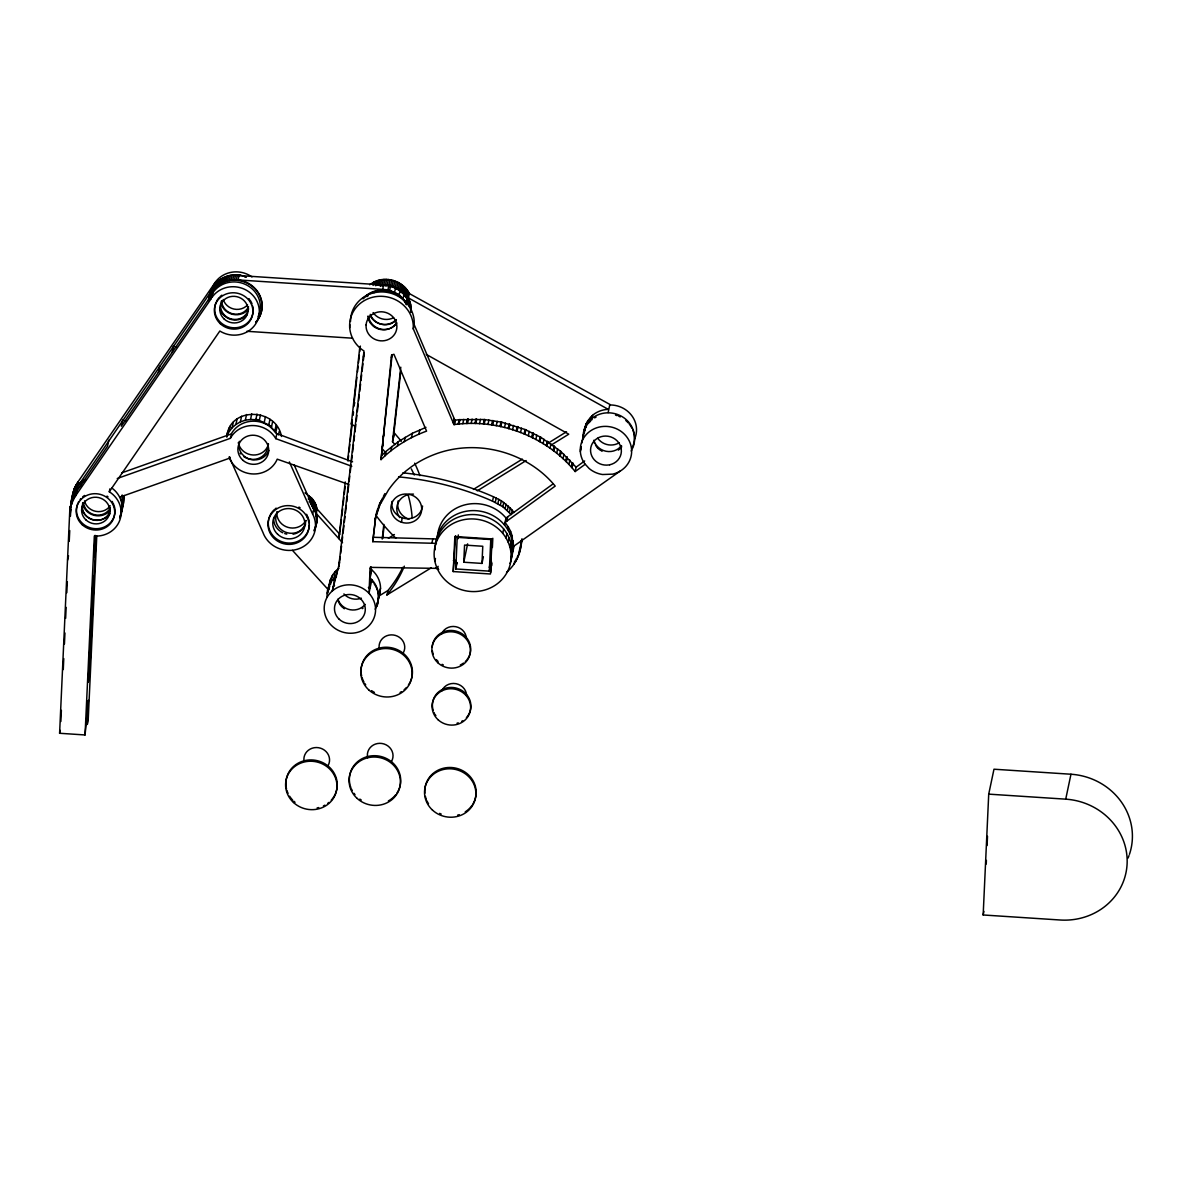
<?xml version="1.0" encoding="UTF-8"?>
<svg xmlns="http://www.w3.org/2000/svg" width="1192" height="1192" viewBox="0 0 1192 1192"><rect width="100%" height="100%" fill="white"/><g stroke="black" fill="none" stroke-linecap="round" stroke-linejoin="round"><path stroke-width="1.5" d="M506.555 572.279C515.868 564.576 521.5 552.596 521.157 540.483M329.23 588.908C328.634 580.906 332.479 572.89 338.99 568.256M375.197 609.261L377.328 605.014L380.531 588.073A25.762 24.153 11.9 0 0 372.813 570.834L370.265 568.703M305.048 492.847L311.529 498.003L310.412 503.248L315.433 511.547L316.759 520.949A25.762 24.153 11.9 0 1 315.448 527.117M342.551 542.762L316.491 513.752L316.938 520.07A25.762 24.153 11.9 0 1 315.046 527.713M583.201 438L583.439 434.588M584.244 432.934L586.196 423.711L592.99 414.935A25.762 24.153 11.9 0 1 608.233 409.348L408.439 297.94L410.614 304.243L410.748 312.125M511.144 557.364L511.1 558.601A38.636 36.237 11.9 0 1 486.187 589.593A38.636 36.237 11.9 0 1 445.376 580.251C438.418 573.486 434.171 564.01 434.112 554.28A38.636 36.237 11.9 0 1 459.099 520.919A38.636 36.237 11.9 0 1 501.638 532.034C507.822 538.918 511.442 548.067 511.144 557.364C513.931 546.845 509.535 535.595 502.562 527.654A38.636 36.237 11.9 0 0 460.023 516.538A38.636 36.237 11.9 0 0 435.035 549.914M512.068 552.984L512.024 554.22A38.636 36.237 11.9 0 1 510.042 563.473M435.944 543.597A38.636 36.237 11.9 0 1 462.034 512.232A38.636 36.237 11.9 0 1 503.397 523.72C509.878 530.917 513.469 540.587 512.843 550.287A38.636 36.237 11.9 0 1 510.876 559.54M349.703 327.785L349.837 324.656M96.776 536.042L88.193 720.087L87.284 724.453L88.387 700.3L85.049 734.957L59.6 733.274L69.792 510.176L71.982 499.165L75.767 492.222L74.753 497.034L70.164 507.032M60.867 721.473L61.373 710.328M63.265 669.591L63.772 658.61M64.442 643.963L64.949 632.982M65.634 618.35L66.141 607.369M66.812 592.722L67.318 581.741M370.906 566.707L369.58 588.58A25.762 24.153 11.9 0 0 368.388 587.433M453.228 571.564L454.852 536.519L492.058 538.948L490.448 573.993L453.228 571.564L455.597 535.834M455.761 568.957L457.207 537.354L490.776 539.544L489.316 571.147L455.761 568.957L457.043 562.833M458.16 538.665L458.324 534.94M463.762 562.237L464.552 545.072L482.775 546.264L481.985 563.414L463.762 562.237L467.622 543.865M491.804 538.993L490.612 565.023L489.316 571.147M491.715 562.237L490.761 572.533M492.385 547.486L492.817 538.263M988.719 794.14L1065.723 799.162A64.383 60.39 11.9 0 1 1127.111 863.768A64.383 60.39 11.9 0 1 1060.165 920.001L983.162 914.979L988.719 794.14L993.979 769.212L1070.967 774.234A64.383 60.39 11.9 0 1 1129.45 854.336M986.231 864.081L986.395 860.371M987.08 845.56L987.497 836.292M85.049 734.957L94.332 536.028A25.762 24.153 11.9 0 0 119.96 519.757A25.762 24.153 11.9 0 0 109.277 491.774L109.888 488.869M95.077 535.342L94.049 557.424L95.345 551.3M96.031 536.579L89.504 676.117L88.223 682.241L92.931 581.592L94.213 575.468M69.225 541.347L69.747 530.559M70.447 516.166L70.79 508.969L70.075 514.914M209.241 298.581C209.598 282.385 227.612 271.314 242.587 275.784M72.041 498.539L72.086 502.845M210.105 299.192L210.463 296.048M519.012 552.313L522.051 538.873L521.127 543.254M512.888 549.05L513.439 546.428L620.093 471.153L617.322 472.583A25.852 24.57 16.4 0 1 612.613 474.148L602.616 474.52A24.972 23.751 11.6 0 1 597.713 473.328A24.734 23.497 10.3 0 1 593.124 471.257A24.525 23.289 9 0 1 589.027 468.396L584.601 463.524A25.762 24.153 11.9 0 1 580.325 451.559L580.996 446.568M585.168 464.284L575.17 471.555C546.577 436.272 498.763 418.422 453.973 424.59L413.281 328.798A31.946 29.964 11.9 0 0 367.121 299.162A31.946 29.964 11.9 0 0 364.007 351.014L338.692 566.9L340.256 557.022M413.252 329.022L414.19 324.433A31.946 29.964 11.9 0 0 383.153 291.951A31.946 29.964 11.9 0 0 350.537 321.453M372.753 541.675L375.927 514.944L372.753 541.675L436.421 543.358M381.038 459.62L391.587 355.037L393.926 354.277L426.572 431.132C409.631 437.285 393.837 446.866 381.038 459.62L392.049 355.32M355.41 426.512A122.344 114.745 11.9 0 0 351.312 424.069L359.835 346.798M353.666 406.74L356.9 377.328M357.511 371.815L358.121 366.287M358.524 362.621L359.343 355.261M359.746 351.58L360.356 346.067M353.145 415.323L353.502 412.089M354.218 405.608L354.575 402.375L353.964 405.28M394.925 444.586L392.526 441.785L400.78 367.181M382.215 539.067L383.824 524.405M400.691 371.904L393.449 437.404L392.63 436.451M382.721 538.352L384.152 525.538M345.233 481.926L338.871 538.65L341.433 519.638M347.706 459.963L352.221 419.703L351.312 424.069M341.851 515.987L342.67 508.671M343.072 505.006L343.907 497.69M344.309 494.024L345.129 486.708M348.004 461.08L348.63 455.597M349.032 451.932L349.867 444.616M350.269 440.951L352.325 422.653M340.689 553.341L341.553 545.981M342 542.3L342.64 536.773M343.072 533.092L343.937 525.732M344.369 522.051L345.024 516.538M345.457 512.858L346.321 505.497M346.753 501.817L347.394 496.289M347.826 492.609L348.69 485.248M349.122 481.568L349.777 476.055M350.21 472.375L351.074 465.014M351.506 461.334L352.161 455.806M352.594 452.126L353.458 444.765M353.89 441.085L354.531 435.572M354.963 431.891L355.827 424.531M356.259 420.85L356.915 415.323M357.347 411.642L358.211 404.282M358.643 400.601L359.299 395.088M359.731 391.408L360.595 384.048M361.027 380.367L361.668 374.839M362.1 371.159L362.964 363.798M363.396 360.118L364.052 354.605M226.823 437.106C228.804 406.397 276.604 407.5 281.461 436.481M251.974 276.931A25.762 24.153 11.9 0 0 215.111 282.534L76.929 483.445L74.098 489.107L72.28 496.975L73.084 493.92M69.792 510.176L74.098 489.107M71.52 502.488L72.533 497.675M74.664 487.632L73.651 492.43L211.252 291.28M69.806 512.337L71.52 500.685M72.191 501.042L73.204 496.245M74.306 491L75.319 486.187M69.866 513.335L70.864 506.675M72.95 499.657L73.964 494.844M75.066 489.599L76.079 484.786M73.8 498.316L74.813 493.503M75.916 488.258L76.929 483.445M76.869 486.977L77.882 482.164M75.796 495.812L76.809 491L75.677 492.654L107.504 446.3L108.8 440.191M80.326 483.088L79.03 484.593L85.824 479.601M80.237 483.52L81.607 482.089M67.601 560.106L68.525 555.74M84.364 480.331L85.735 480.033M59.6 733.274L60.211 730.368M158.372 372.381L159.654 366.257M172.184 352.296L173.481 346.187L176.848 347.274M209.986 293.664L208.511 300.533C210.79 287.197 224.975 278.347 238.013 280.373A27.043 25.36 11.9 0 1 260.109 296.719A27.043 25.36 11.9 0 1 255.758 322.421M209.36 297.315L210.463 292.07M209.941 295.765L211.044 290.52M210.626 294.245L211.744 289M210.165 298.238L212.995 292.576A25.762 24.153 11.9 0 1 247.027 285.216A25.762 24.153 11.9 0 1 257.934 316.953M211.431 292.785L212.534 287.54M212.325 291.37L213.428 286.125M74.753 497.034L211.133 298.73L212.146 293.917M213.338 288.24L214.262 283.875M213.323 290.029L214.426 284.784M211.133 298.73L212.995 292.576M214.441 285.737L215.111 282.534M214.411 288.747L215.514 283.487M215.588 287.525L216.691 282.28M216.855 286.393L217.957 281.148M218.196 285.35L219.298 280.105M219.611 284.381L220.714 279.137M221.086 283.502L222.189 278.257M222.621 282.728L223.724 277.483M224.215 282.042L225.318 276.797M225.854 281.461L226.957 276.216M227.523 280.984L228.626 275.739M229.236 280.612L230.339 275.367M230.965 280.358L232.082 275.099M232.723 280.195L233.826 274.95M234.481 280.135L235.584 274.89M236.254 280.254L237.357 274.95M238.013 280.373L239.115 275.129M240.859 275.397L233.736 275.382M226.733 436.466L227.627 432.204M227.046 436.332L229.445 427.57M228.253 433.247L230.265 426.11M229.073 431.787L232.112 427.794L233.304 422.102M117.248 478.499L230.354 438.328L231.71 433.173A25.762 24.153 11.9 0 1 276.201 433.381L352.579 461.84M232.112 427.794L235.941 424.441L237.133 418.764M235.941 424.441L240.397 421.879L241.603 416.202M240.397 421.879L245.329 420.195L246.535 414.518M245.329 420.195L250.543 419.48L251.735 413.788M250.543 419.48L255.833 419.718L257.025 414.041M255.833 419.718L259.394 419.986M276.991 426.855L275.784 432.532L268.781 424.963L259.29 420.418L260.497 414.742M264.266 422.251L265.458 416.574M268.781 424.963L269.973 419.286M270.077 426.125L268.87 424.531M271.448 427.198L272.655 421.521M274.845 431.102L276.037 425.425M351.819 466.266L275.784 438.641L276.708 434.26M278.481 434.916L279.211 431.43M308.4 499.21L309.145 495.708M309.264 502.07L310.367 496.811M311.485 504.499L312.587 499.254L311.529 498.003M312.468 505.81L313.57 500.565L312.587 499.254M313.466 507.375L314.464 501.936L313.57 500.565M229.311 456.998L263.089 532.779A25.524 23.944 11.9 0 0 265.324 537.354A27.043 25.36 11.9 0 0 299.103 548.663A27.043 25.36 11.9 0 0 314.554 518.833A25.524 23.944 11.9 0 0 312.647 514.139L313.839 508.462L312.9 507.032M314.152 508.597L315.254 503.352L314.464 501.936M314.837 510.057L315.954 504.812L315.254 503.352M315.433 511.547L315.954 504.812M315.925 513.082L316.536 506.302M316.312 514.631L317.027 507.837M316.58 516.196L316.774 515.331M316.744 517.775L316.938 516.911M316.804 519.518L316.983 518.49M373.081 285.41L373.767 282.132C386.253 275.635 403.343 281.044 409.482 293.798M374.571 284.709L375.271 281.431M375.778 285.767L376.806 280.85M377.357 285.26L378.385 280.344M363.337 357.138L364.26 352.757M378.967 284.873L380.01 279.956M380.263 286.214L381.649 279.658M381.932 286.02L383.317 279.464M234.571 279.703L382.662 289.373L383.586 284.992C398.083 284.784 411.955 297.3 411.136 312.2M383.6 285.931L384.986 279.375M385.284 285.946L386.67 279.39M386.968 286.065L388.354 279.509M382.662 289.373L387.936 289.88L390.022 279.733M408.111 299.267L407.187 303.647L399.216 294.677L389.665 290.267L391.676 280.046M391.915 287.034L393.3 280.478M330.437 579.55L327.413 593.348L329.856 585.868M330.527 584.438L332.464 575.259M393.524 287.555L394.91 280.999M333.417 580.623L335.354 571.445M396.474 281.625L395.088 288.181L396.608 288.896L397.994 282.34M394.656 292.04L395.58 287.659M335.205 577.36L332.345 590.904L339.616 562.535M336.084 576.883L337.709 569.24M399.454 283.145L398.068 289.701L403.328 293.754L407.977 300.131L409.348 293.575L610.84 404.967A25.762 24.153 11.9 0 1 636.051 425.067L636.319 426.632A25.762 24.153 11.9 0 1 634.591 439.028M399.484 290.595L400.87 284.039M399.216 294.677L400.125 290.312M400.84 291.563L402.225 285.007M402.121 292.621L403.507 286.065M403.328 293.754L404.714 287.197M403.149 298.104L404.073 293.739M404.46 294.96L405.846 288.404M391.304 357.853L391.93 354.948M405.503 296.227L406.889 289.671M406.457 297.553L407.843 290.997M406.323 302.172L407.247 297.806M407.321 298.924L408.707 292.368M410.614 304.243L410.152 306.418L408.767 301.829L409.228 299.639M409.333 303.334L409.795 301.144M409.467 306.865L410.257 302.679M383.347 436.779L384.256 432.413M410.54 309.577L411.002 307.402M410.555 311.172L411.017 308.981M382.185 448.207L383.109 443.826M384.703 456.074L385.627 451.693L398.337 441.651L412.372 433.292L425.961 427.362M392.526 441.785L394.373 433.039M390.872 450.844L391.796 446.478M375.003 519.325L381.395 500.476M397.413 446.032L398.337 441.651M370.101 577.494L371.71 569.836M371.815 579.744L368.969 593.288L370.161 567.377L437.762 568.375M404.282 441.621L405.205 437.255M411.449 437.658L412.372 433.292M376.746 606.49L380.531 588.416M418.899 434.156L419.808 429.791M401.361 522.185L402.285 517.82M431.117 567.899L386.908 594.957L388.175 590.204A122.344 114.745 11.9 0 0 402.822 567.317M453.258 422.951L454.182 418.571M453.973 424.59L454.882 420.225L414.175 324.641M454.465 424.531L455.389 420.15M431.891 543.254L432.815 538.873L437.33 538.978M458.205 424.039L459.129 419.673L484.295 419.524L501.757 422.192L525.046 429.507L540.825 437.3L560.568 451.232L576.094 467.19L575.17 471.555M458.622 424.009L459.546 419.644M459.024 423.965L459.948 419.584M462.809 423.726L463.718 419.361M434.857 561.387L435.467 558.467M466.579 423.473L467.502 419.107M466.981 423.473L467.905 419.092M467.398 423.443L468.322 419.077M437.494 569.21L438.105 566.304M471.183 423.443L472.107 419.077M474.982 423.428L475.906 419.048M475.385 423.443L476.308 419.077M475.802 423.443L476.725 419.077M479.586 423.682L480.51 419.316M483.386 423.89L484.295 419.524M483.788 423.95L484.712 419.569M484.205 423.965L485.114 419.599M487.975 424.441L488.884 420.061M491.745 424.888L492.668 420.508M492.147 424.963L493.071 420.582M492.549 425.008L493.473 420.642M496.289 425.708L497.213 421.342M500.029 426.378L500.953 422.013M500.431 426.483L501.355 422.117M500.834 426.557L501.757 422.192M504.529 427.481L505.453 423.115M493.473 496.796L501.34 500.759L510.31 508.09L512.232 510.25L511.308 514.616L502.845 506.749L492.549 501.176L493.473 496.796L488.392 494.576A284.381 266.725 11.9 0 0 402.896 472.837M508.224 428.39L509.148 424.024M508.612 428.509L509.535 424.143M509.014 428.613L509.938 424.248M481.985 563.414L483.386 556.738M495.261 502.324L496.185 497.958M512.635 429.761L513.558 425.395M497.883 503.65L498.807 499.284M500.417 505.125L501.34 500.759M516.255 430.893L517.179 426.527M516.643 431.042L517.566 426.662M517.03 431.161L517.954 426.796M502.845 506.749L503.754 502.383M520.576 432.532L521.5 428.166M505.155 508.522L506.078 504.156M507.345 510.429L508.269 506.064M502.756 533.346L503.68 528.965M504.514 525.031L505.989 518.043L553.207 483.818M524.122 433.888L525.046 429.507M524.495 434.052L525.419 429.686M506.794 521.157L507.717 516.792M524.882 434.201L525.806 429.835M509.401 512.471L510.31 508.09M506.034 537.935L506.958 533.554M507.777 529.62L508.328 526.998L505.065 522.409L555.204 486.083C526.685 451.202 475.519 438.283 433.784 454.718A103.019 96.626 11.9 0 0 410.808 467.204L405.682 471.198A103.019 96.626 11.9 0 0 388.383 490.091L380.784 503.382M528.324 435.78L529.248 431.415M508.254 542.256L509.178 537.875M510.012 533.942L510.563 531.319L508.328 526.998M531.781 437.345L532.705 432.979M532.139 437.538L533.062 433.158M532.511 437.702L533.435 433.337M509.878 546.785L510.787 542.42M511.621 538.486L512.173 535.864L510.563 531.319M510.847 551.479L511.77 547.098M512.605 543.165L512.173 535.864M535.849 439.505L536.773 435.125M539.186 441.263L540.11 436.898M539.544 441.487L540.453 437.106M514.11 563.995L514.721 561.074M539.902 441.681L540.825 437.3M515.6 561.641L516.225 558.735M516.941 559.212L517.552 556.292M518.103 556.694L518.714 553.773M519.071 554.101L519.995 549.721M519.876 551.449L521.828 541.645M543.105 443.662L544.029 439.297M546.323 445.629L547.247 441.263M546.651 445.868L547.575 441.487M547.009 446.076L547.918 441.71M550.063 448.267L550.987 443.886M553.148 450.427L554.071 446.046M553.461 450.68L554.384 446.3M553.803 450.904L554.727 446.538M556.709 453.273L557.633 448.892M559.644 455.612L560.568 451.232M559.942 455.88L560.866 451.515M560.255 456.134L561.179 451.768M563.011 458.667L563.935 454.301M565.768 461.185L566.692 456.804M566.051 461.468L566.975 457.102M566.349 461.751L567.273 457.37M568.927 464.433L569.851 460.067M571.519 467.115L572.443 462.734M571.713 467.353L572.637 462.973M572.056 467.711L572.98 463.33M584.736 428.226L583.722 433.039L584.587 429.999M583.275 436.168L585.6 425.186M580.325 451.545L581.219 447.313M586.196 423.711L585.183 428.524L585.868 427.094M585.406 428.062L586.419 423.249M586.211 425.499L586.881 422.296M586.658 425.723L587.671 420.91M587.552 424.397L588.565 419.584M589.548 418.317L588.535 423.13L590.74 420.806L591.753 415.993M589.593 421.923L590.606 417.125M592.498 415.352L591.977 419.748M608.144 412.581L609.738 405.012M983.162 914.979L983.922 911.418M1065.723 799.162L1070.967 774.234M581.711 443.186L583.141 436.406A25.762 24.153 11.9 0 1 590.666 419.48L591.888 418.422A25.762 24.153 11.9 0 1 608.829 412.819L610.498 412.909A25.762 24.153 11.9 0 1 632.565 446.881M73.651 490.627L72.95 497.466M380.352 591.232L379.25 595.836L387.832 590.591M377.328 605.014L378.594 597.252A25.762 24.153 11.9 0 0 374.124 583.722M376.061 514.333L377.894 508.284M211.267 292.994L211.818 291.519M378.46 506.809L380.144 502.383M230.354 438.328L230.786 437.538A25.762 24.153 11.9 0 1 275.277 437.762L275.784 438.641M212.042 294.364L121.331 426.229L122.612 420.106L125.994 421.193M109.277 491.774L219.835 331.018A25.762 24.153 11.9 0 0 255.297 324.492A25.762 24.153 11.9 0 0 247.459 290.863A25.762 24.153 11.9 0 0 211.982 297.389M386.908 594.957L387.251 594.57A122.344 114.745 11.9 0 0 404.341 566.17M381.962 455.255L385.627 451.693M489.599 565.827L490.761 564.904A23.825 22.35 11.9 0 0 491.864 563.89M576.094 467.19L584.661 460.961M369.624 284.724L373.767 282.132M81.518 482.522L82.859 481.598M388.368 538.277L394.403 534.538M473.433 489.405L522.349 459.114M549.169 442.515L566.528 431.757M477.247 490.851L526.164 460.559M551.404 444.929L568.763 434.186L426.259 354.397M121.659 472.896L231.278 433.962M454.882 420.225L459.129 419.673M373.677 537.309L432.815 538.873M239.026 275.561L383.586 284.992M246.893 331.301L352.534 338.2M257.546 420.12L259.29 420.418M388.637 286.289L390.291 286.616M387.936 289.88L389.665 290.267M255.922 419.286L257.651 419.688M348.884 484.503L277.229 459.158A25.762 24.153 11.9 0 1 253.821 473.984A25.762 24.153 11.9 0 1 229.773 458.92L229.475 458.22L120.347 496.975L120.705 497.839A25.762 24.153 11.9 0 1 120.988 513.409M492.549 501.176L487.468 498.941A284.381 266.725 11.9 0 0 398.59 476.889M270.167 425.678L271.538 426.766M369.773 579.029L370.876 580.012A25.762 24.153 11.9 0 1 373.126 582.426M597.565 447.909L598.026 448.371A15.451 14.498 11.9 0 0 600.351 450.233M292.472 550.376L328.426 589.876M457.177 562.982L456.163 561.864A23.825 22.35 11.9 0 1 453.571 558.139M317.415 509.386L339.795 534.284M393.554 432.07L399.156 438.641A135.218 126.814 11.9 0 1 401.272 441.353M505.989 518.043L504.872 516.732A38.636 36.237 11.9 0 0 463.509 505.244A38.636 36.237 11.9 0 0 437.419 536.609M512.232 510.25L513.99 512.515M229.505 456.73L230.354 458.592L229.415 457.177M408.096 300.354L408.767 301.829M294.23 465.103L313.749 508.895L312.796 507.464A26.924 25.255 11.9 0 0 311.857 506.049M289.373 461.93L312.647 514.139M583.141 436.406L583.231 437.747M513.156 540.542L513.439 546.428M1129.018 855.588A64.383 60.39 11.9 0 1 1128.064 858.046M361.668 676.102A25.762 24.153 11.9 0 1 391.2 647.718A25.762 24.153 11.9 0 1 408.424 684.998M406.442 687.501A25.762 24.153 11.9 0 1 404.118 689.736M401.495 691.658A25.762 24.153 11.9 0 1 400.095 692.477M374.407 692.388A25.762 24.153 11.9 0 1 371.576 690.63M365.72 684.849A25.762 24.153 11.9 0 1 364.797 683.493M363.977 682.092A25.762 24.153 11.9 0 1 362.085 677.637M379.369 649.297A12.874 12.084 11.9 0 1 393.3 634.978A12.874 12.084 11.9 0 1 403.552 652.367M424.888 793.187A25.762 24.153 11.9 0 1 455.761 768.125A25.762 24.153 11.9 0 1 473 803.885M472.151 805.226A25.762 24.153 11.9 0 1 465.223 811.886M459.278 814.658A25.762 24.153 11.9 0 1 457.668 815.119M441.174 814.047A25.762 24.153 11.9 0 1 439.625 813.376M428.524 803.736A25.762 24.153 11.9 0 1 426.959 800.875M426.334 799.4A25.762 24.153 11.9 0 1 425.395 796.331M286.482 788.776A25.762 24.153 11.9 0 1 317.653 760.764A25.762 24.153 11.9 0 1 331.242 800.19M328.918 802.41A25.762 24.153 11.9 0 1 327.651 803.423M324.894 805.166A25.762 24.153 11.9 0 1 323.434 805.911M318.756 807.565A25.762 24.153 11.9 0 1 317.132 807.923M295.05 802.291A25.762 24.153 11.9 0 1 293.798 801.203M292.621 800.056A25.762 24.153 11.9 0 1 289.596 796.182M288.047 793.336A25.762 24.153 11.9 0 1 286.899 790.326M304.02 761.196A12.874 12.084 11.9 0 1 318.532 747.712A12.874 12.084 11.9 0 1 328.366 765.055M349.956 784.559A25.762 24.153 11.9 0 1 379.488 756.175A25.762 24.153 11.9 0 1 396.698 793.455M395.759 794.736A25.762 24.153 11.9 0 1 388.368 800.949M361.236 800.011A25.762 24.153 11.9 0 1 359.85 799.087M355.007 794.602A25.762 24.153 11.9 0 1 353.994 793.306M352.251 790.549A25.762 24.153 11.9 0 1 351.521 789.104M350.895 787.629A25.762 24.153 11.9 0 1 350.373 786.109M367.657 757.754A12.874 12.084 11.9 0 1 382.006 743.495A12.874 12.084 11.9 0 1 391.453 761.539M441.576 633.891A12.874 12.084 11.9 0 1 455.776 626.694A12.874 12.084 11.9 0 1 466.385 638.614M432.175 647.375A19.31 18.118 11.9 0 1 457.803 631.641A19.31 18.118 11.9 0 1 466.966 659.742M466.191 660.666A19.31 18.118 11.9 0 1 465.342 661.53M463.494 663.08A19.31 18.118 11.9 0 1 460.321 664.957M443.29 664.898A19.31 18.118 11.9 0 1 442.157 664.331M438.105 661.426A19.31 18.118 11.9 0 1 436.406 659.638M433.322 654.408A19.31 18.118 11.9 0 1 432.383 650.936M441.8 690.883A12.874 12.084 11.9 0 1 455.985 683.687A12.874 12.084 11.9 0 1 466.608 695.606M433.158 710.253A19.31 18.118 11.9 0 1 455.612 687.933A19.31 18.118 11.9 0 1 466.415 717.644M462.705 720.758A19.31 18.118 11.9 0 1 461.647 721.383M458.25 722.844A19.31 18.118 11.9 0 1 457.043 723.186M435.87 715.647A19.31 18.118 11.9 0 1 435.184 714.634M434.558 713.591A19.31 18.118 11.9 0 1 434.007 712.503M382.051 448.579A122.344 114.745 11.9 0 1 386.148 453.303M408.215 495.276A122.344 114.745 11.9 0 1 412.134 517.611M414.652 463.181A135.218 126.814 11.9 0 1 419.897 475.668M314.852 528.592A25.762 24.153 11.9 0 1 314.166 530.023M632.654 448.207A25.762 24.153 11.9 0 0 634.382 435.81L634.114 434.246A25.762 24.153 11.9 0 0 632.639 429.671M631.954 449.637A25.762 24.153 11.9 0 1 631.164 451.008M594.629 417.885A25.762 24.153 11.9 0 1 596.06 417.081M615.549 415.129A25.762 24.153 11.9 0 1 617.158 415.635M618.737 416.232A25.762 24.153 11.9 0 1 620.272 416.917M625.845 420.567A25.762 24.153 11.9 0 1 628.229 422.862M629.287 424.114A25.762 24.153 11.9 0 1 631.954 428.211M411.3 468.888A135.218 126.814 11.9 0 1 414.25 474.997M305.629 524.003A15.451 14.498 11.9 0 1 284.977 531.945A15.451 14.498 11.9 0 1 277.408 511.785M305.927 520.487A15.451 14.498 11.9 0 1 287.987 527.385A15.451 14.498 11.9 0 1 276.857 511.949M621.732 446.747A15.451 14.498 11.9 0 1 621.151 447.507M620.51 448.222A15.451 14.498 11.9 0 1 619.825 448.907M619.08 449.533A15.451 14.498 11.9 0 1 618.305 450.114M602.109 451.232A15.451 14.498 11.9 0 1 601.215 450.77M597.326 447.671A15.451 14.498 11.9 0 1 596.685 446.911M596.104 446.136A15.451 14.498 11.9 0 1 595.568 445.301M594.674 443.588A15.451 14.498 11.9 0 1 594.033 441.77M619.14 442.783A15.451 14.498 11.9 0 1 597.758 438.254M363.083 608.039A15.451 14.498 11.9 0 1 362.293 608.635M344.354 608.754A15.451 14.498 11.9 0 1 343.534 608.173M342.745 607.562A15.451 14.498 11.9 0 1 338.021 600.276M361.399 598.205A15.451 14.498 11.9 0 1 343.907 593.944M396.385 320.097A15.451 14.498 11.9 0 1 393.345 322.496M392.481 322.972A15.451 14.498 11.9 0 1 370.25 314.36M393.598 317.728A15.451 14.498 11.9 0 1 373.096 312.572M514.065 545.653A38.636 36.237 11.9 0 1 512.351 552.552M620.242 471.078A25.762 24.153 11.9 0 0 630.777 444.929A25.762 24.153 11.9 0 0 607.622 426.468L605.953 426.378A25.762 24.153 11.9 0 0 589.012 431.981L587.79 433.024A25.762 24.153 11.9 0 0 580.266 449.98M491.76 565.217A25.762 24.153 11.9 0 1 489.137 567.139M456.64 564.01A25.762 24.153 11.9 0 1 453.362 560.329M396.623 323.434A15.451 14.498 11.9 0 1 393.151 326.787M392.332 327.308A15.451 14.498 11.9 0 1 390.574 328.202M389.665 328.56A15.451 14.498 11.9 0 1 368.566 316.387M366.927 296.659A25.494 23.915 11.9 0 1 368.194 295.69M373.916 292.651A25.494 23.915 11.9 0 1 375.465 292.129M378.683 291.355A25.494 23.915 11.9 0 1 383.63 290.982M385.299 291.057A25.494 23.915 11.9 0 1 391.825 292.383M393.39 292.964A25.494 23.915 11.9 0 1 399.171 296.182M404.878 301.978A25.494 23.915 11.9 0 1 406.576 304.72M621.524 445.599A15.451 14.498 11.9 0 1 606.102 451.276A15.451 14.498 11.9 0 1 593.884 440.235M333.268 586.538A25.762 24.153 11.9 0 1 334.535 585.525M376.136 606.072A25.762 24.153 11.9 0 0 372.619 580.623L371.517 579.401A25.762 24.153 11.9 0 0 370.325 578.254M327.174 597.207A25.762 24.153 11.9 0 1 336.472 576.347M365.184 604.374A15.451 14.498 11.9 0 1 350.075 609.723A15.451 14.498 11.9 0 1 337.947 599.189M422.564 506.004A15.451 14.498 11.9 0 1 402.717 517.969L401.764 517.641A15.451 14.498 11.9 0 1 392.019 501.415M382.692 497.839A103.019 96.626 11.9 0 0 376.18 515.644A185.401 173.883 11.9 0 0 395.789 538.128M383.392 496.423A103.019 96.626 11.9 0 1 384.897 493.607M438.716 569.553A185.401 173.883 11.9 0 1 435.587 567.839M120.437 514.884A25.762 24.153 11.9 0 1 119.766 516.33M70.924 506.823A25.762 24.153 11.9 0 1 81.876 485.189M122.135 494.993A25.762 24.153 11.9 0 1 120.69 511.964M72.041 504.037A25.762 24.153 11.9 0 1 85.675 479.258M408.975 519.176A16.092 15.094 11.9 0 1 398.143 500.908M399.707 517.611A16.092 15.094 11.9 0 1 398.724 501.638A16.092 15.094 11.9 0 1 413.475 494.114M110.022 513.663A15.496 14.527 11.9 0 1 109.455 514.452M108.83 515.182A15.496 14.527 11.9 0 1 107.444 516.538M106.684 517.149A15.496 14.527 11.9 0 1 82.814 511.279M82.427 510.385A15.496 14.527 11.9 0 1 81.652 507.613M110.379 510.072A15.496 14.527 11.9 0 1 94.287 515.361A15.496 14.527 11.9 0 1 82.576 503.233M268.811 450.412A15.451 14.498 11.9 0 1 249.754 459.188A15.451 14.498 11.9 0 1 239.324 441.278M268.513 444.035A15.451 14.498 11.9 0 1 253.106 455.001A15.451 14.498 11.9 0 1 238.296 442.605M309.354 525.285A20.607 19.325 11.9 0 1 286.333 542.867A20.607 19.325 11.9 0 1 268.632 519.593M268.93 518.356A20.607 19.325 11.9 0 1 274.175 509.759M275.143 508.91A20.607 19.325 11.9 0 1 276.171 508.12M298.954 507.077A20.607 19.325 11.9 0 1 300.101 507.762M306.538 514.288A20.607 19.325 11.9 0 1 307.193 515.406M307.76 516.583A20.607 19.325 11.9 0 1 308.236 517.775M308.639 518.997A20.607 19.325 11.9 0 1 309.339 522.752M314.584 509.982A25.524 23.944 11.9 0 1 315.746 513.156A27.043 25.36 11.9 0 1 314.062 530.947M267.872 443.707A15.451 14.498 11.9 0 1 260.377 457.594A15.451 14.498 11.9 0 1 243.675 456.551M240.724 453.899A15.451 14.498 11.9 0 1 240.099 453.139M305.793 520.561A16.092 15.094 11.9 0 1 293.038 534.225M286.765 534.12A16.092 15.094 11.9 0 1 284.739 533.569M282.787 532.779A16.092 15.094 11.9 0 1 280.105 531.17M279.286 530.529A16.092 15.094 11.9 0 1 274.98 524.882M274.607 523.944A16.092 15.094 11.9 0 1 273.728 518.073M247.31 314.36A15.451 14.498 11.9 0 1 246.684 315.09M246.014 315.791A15.451 14.498 11.9 0 1 243.719 317.594M242.885 318.085A15.451 14.498 11.9 0 1 241.097 318.92M240.158 319.247A15.451 14.498 11.9 0 1 230.25 319.218M229.296 318.875A15.451 14.498 11.9 0 1 227.463 318.026M226.599 317.534A15.451 14.498 11.9 0 1 225.765 316.968M224.975 316.372A15.451 14.498 11.9 0 1 223.515 315.016M222.859 314.271A15.451 14.498 11.9 0 1 222.248 313.496M221.697 312.691A15.451 14.498 11.9 0 1 220.773 310.978M220.401 310.099A15.451 14.498 11.9 0 1 219.835 308.251M248.413 309.115A15.451 14.498 11.9 0 1 232.812 314.375A15.451 14.498 11.9 0 1 220.937 303.006M380.129 285.529A26.701 25.032 11.9 0 1 387.072 285.558M388.801 285.827A26.701 25.032 11.9 0 1 407.798 299.416M408.558 300.905A26.701 25.032 11.9 0 1 410.51 307.253M410.718 308.892A26.701 25.032 11.9 0 1 410.793 312.17M238.102 279.941A27.043 25.36 11.9 0 1 260.199 296.272A27.043 25.36 11.9 0 1 255.848 321.989M378.505 285.35A26.701 25.032 11.9 0 1 410.882 311.738M363.128 298.402A26.358 24.719 11.9 0 1 406.576 303.93M363.038 298.834A26.358 24.719 11.9 0 1 406.487 304.362M396.698 322.555A15.451 14.498 11.9 0 1 372.515 325.49M371.815 324.79A15.451 14.498 11.9 0 1 371.159 324.045M370.548 323.27A15.451 14.498 11.9 0 1 369.997 322.466M369.505 321.631A15.451 14.498 11.9 0 1 367.821 316.148M396.087 319.62A15.451 14.498 11.9 0 1 370.176 315.507M252.734 306.165A19.325 18.118 11.9 0 1 232.44 327.711A19.325 18.118 11.9 0 1 215.961 302.604M216.467 301.516A19.325 18.118 11.9 0 1 219.164 297.583M220.013 296.719A19.325 18.118 11.9 0 1 221.861 295.169M248.949 298.641A19.325 18.118 11.9 0 1 249.709 299.609M250.395 300.622A19.325 18.118 11.9 0 1 252.034 303.871M114.194 505.795A19.31 18.118 11.9 0 1 95.047 528.682A19.31 18.118 11.9 0 1 77.733 503.65M78.225 502.562A19.31 18.118 11.9 0 1 78.776 501.519M80.117 499.537A19.31 18.118 11.9 0 1 80.892 498.614M82.621 496.93A19.31 18.118 11.9 0 1 84.572 495.47M107.027 496.095A19.31 18.118 11.9 0 1 108.01 496.855M112.137 501.415A19.31 18.118 11.9 0 1 112.763 502.458M113.314 503.546A19.31 18.118 11.9 0 1 113.791 504.648M110.2 510.563A14.17 13.291 11.9 0 1 92.663 519.787A14.17 13.291 11.9 0 1 83.008 502.711M248.562 306.836A14.17 13.291 11.9 0 1 232.842 313.854A14.17 13.291 11.9 0 1 221.637 300.831M122.254 495.648A25.762 24.153 11.9 0 1 120.854 512.62M124.191 495.514A25.762 24.153 11.9 0 1 121.107 509.207M248.577 308.788A14.17 13.291 11.9 0 1 232.202 319.188A14.17 13.291 11.9 0 1 220.744 303.468M221.19 301.8A14.17 13.291 11.9 0 1 221.489 300.98M111.675 487.9A25.762 24.153 11.9 0 1 119.751 517.864M110.23 505.766A14.17 13.291 11.9 0 1 95.852 511.368A14.17 13.291 11.9 0 1 84.513 500.863M110.379 507.762A14.17 13.291 11.9 0 1 95.122 514.87A14.17 13.291 11.9 0 1 83.5 502.622M247.593 304.914A14.17 13.291 11.9 0 1 233.855 309.041A14.17 13.291 11.9 0 1 223.217 299.475M366.093 324.894L366.048 325.848A15.451 14.498 11.9 0 0 388.786 339.303A15.451 14.498 11.9 0 0 389.844 314.33A15.451 14.498 11.9 0 0 366.093 324.894M244.3 276.276L245.865 277.304L244.3 276.276M609.723 464.776L608.74 464.954A15.451 14.498 11.9 0 1 590.562 449.533A15.451 14.498 11.9 0 1 610.17 436.719L611.123 437.032A15.451 14.498 11.9 0 1 621.36 451.664A15.451 14.498 11.9 0 1 609.723 464.776M401.808 522.334L400.855 522.007A15.451 14.498 11.9 0 1 392.272 502.19A15.451 14.498 11.9 0 1 413.594 495.917L414.473 496.423A15.451 14.498 11.9 0 1 420.329 514.914A15.451 14.498 11.9 0 1 401.808 522.334M369.758 594.182L368.656 592.96A25.762 24.153 11.9 0 0 332.97 590.398A25.762 24.153 11.9 0 0 330.005 623.893L331.123 625.115A25.762 24.153 11.9 0 0 366.808 627.677A25.762 24.153 11.9 0 0 369.758 594.182M306.91 516.732L306.269 515.6A20.607 19.325 11.9 0 0 280.522 506.973A20.607 19.325 11.9 0 0 268.751 529.71L269.154 530.932A20.607 19.325 11.9 0 0 296.599 543.03A20.607 19.325 11.9 0 0 306.91 516.732M368.715 689.84A25.762 24.153 11.9 0 0 411.434 679.127A25.762 24.153 11.9 0 0 379.28 649.342A25.762 24.153 11.9 0 0 368.715 689.84M432.443 810.068A25.762 24.153 11.9 0 0 475.161 799.37A25.762 24.153 11.9 0 0 443.007 769.585A25.762 24.153 11.9 0 0 432.443 810.068M293.515 802.514A25.762 24.153 11.9 0 0 336.233 791.816A25.762 24.153 11.9 0 0 304.079 762.031A25.762 24.153 11.9 0 0 293.515 802.514M357.004 798.297A25.762 24.153 11.9 0 0 399.707 787.584A25.762 24.153 11.9 0 0 367.553 757.814A25.762 24.153 11.9 0 0 357.004 798.297M437.822 662.737A19.31 18.118 11.9 0 0 469.872 654.706A19.31 18.118 11.9 0 0 445.748 632.371A19.31 18.118 11.9 0 0 437.822 662.737M438.045 719.73A19.31 18.118 11.9 0 0 470.08 711.698A19.31 18.118 11.9 0 0 445.972 689.348A19.31 18.118 11.9 0 0 438.045 719.73M339.228 619.274A15.451 14.498 11.9 0 0 364.856 612.852A15.451 14.498 11.9 0 0 345.576 594.972A15.451 14.498 11.9 0 0 339.228 619.274M243.138 460.455A15.451 14.498 11.9 0 0 268.423 452.96A15.451 14.498 11.9 0 0 248.323 435.885A15.451 14.498 11.9 0 0 243.138 460.455M277.587 534.225A16.092 15.094 11.9 0 0 304.377 527.862A16.092 15.094 11.9 0 0 284.545 508.999A16.092 15.094 11.9 0 0 277.587 534.225M82.248 524.748A19.31 18.118 11.9 0 0 114.209 516.508A19.31 18.118 11.9 0 0 89.936 494.322A19.31 18.118 11.9 0 0 82.248 524.748M224.141 319.009A14.17 13.291 11.9 0 0 247.638 313.138A14.17 13.291 11.9 0 0 229.967 296.748A14.17 13.291 11.9 0 0 224.141 319.009M85.958 519.935A14.17 13.291 11.9 0 0 109.47 514.05A14.17 13.291 11.9 0 0 91.799 497.66A14.17 13.291 11.9 0 0 85.958 519.935M220.311 323.732A19.325 18.118 11.9 0 0 252.361 315.731A19.325 18.118 11.9 0 0 228.268 293.366A19.325 18.118 11.9 0 0 220.311 323.732"/></g></svg>
